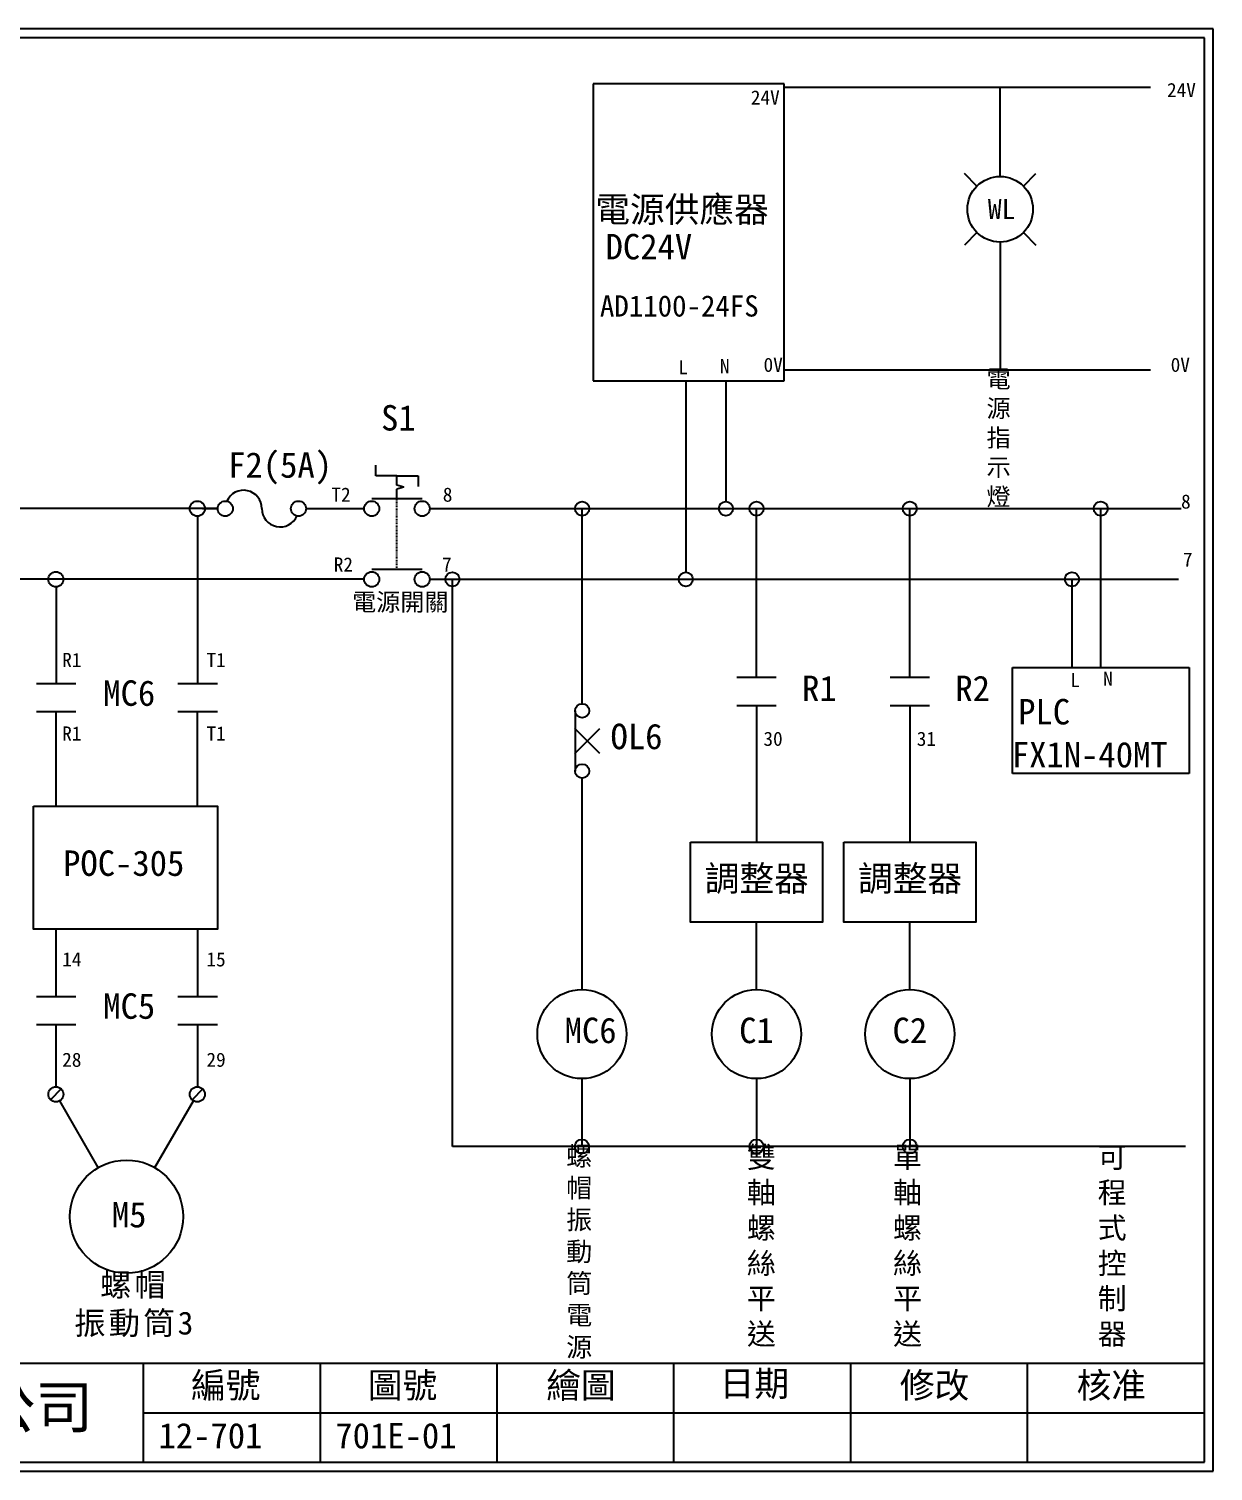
# Model space of a CAD drawing. Extents: x -24 to 263, y 255 to 459.
# Drawn here: x 95.9 to 263.4, y 255.5 to 459.4 of the extents above; entities that cross this region are included whole.
import ezdxf
from ezdxf.enums import TextEntityAlignment as Align

# ---------------------------------------------------------------- set-up
doc = ezdxf.new("R2010")
doc.units = 0
doc.linetypes.add('DASHED', pattern=[0.2, 0.1, -0.1])
doc.layers.get('0').update_dxf_attribs({"linetype": 'CONTINUOUS'})
for name, color, linetype in [('7', 7, 'CONTINUOUS'), ('圖框層', 7, 'CONTINUOUS'), ('標尺寸層', 3, 'CONTINUOUS')]:
    doc.layers.add(name, color=color, linetype=linetype)
doc.styles.add('CNS', font='romanc.shx', dxfattribs={"bigfont": 'chineset.shx'})
doc.styles.add('STSL', font='KAIU.TTF')
doc.styles.add('標楷體', font='KAIU.TTF')

# ---------------------------------------------------------------- blocks, each defined once
blk = doc.blocks.new('FUSE')
at = {"color": 7}
for p, q in [((0, 0), (2.14, 0)), ((14.64, 0), (16.78, 0))]:
    blk.add_line(p, q, dxfattribs=at)
for centre in [(3.21, 0), (13.56, 0)]:
    blk.add_circle(centre, 1.07)
for centre, start, end in [((5.8, 0), 0, 156.116), ((10.98, 0), 180, 336.116)]:
    blk.add_arc(centre, 2.59, start, end, dxfattribs=at)

msp = doc.modelspace()

# ---------------------------------------------------------------- linework, layer by layer
for p, q in [((202.73, 451.68), (175.73, 451.68)), ((175.73, 451.68), (175.73, 409.68)), ((202.73, 409.68), (202.73, 451.68)), ((225.61, 451.15), (202.73, 451.15)), ((254.58, 451.15), (225.61, 451.15)), ((233.3, 442.47), (233.3, 451.15)), ((233.3, 438.57), (233.3, 442.47)), ((230.01, 437.21), (228.25, 438.98)), ((236.58, 437.21), (238.34, 438.98)), ((230.01, 430.65), (228.25, 428.88)), ((236.58, 430.65), (238.34, 428.88)), ((233.3, 429.29), (233.3, 425.34)), ((233.3, 425.34), (233.3, 411.2)), ((225.61, 411.2), (202.73, 411.2)), ((254.58, 411.2), (225.61, 411.2)), ((175.73, 409.68), (198.73, 409.68)), ((188.84, 409.68), (188.84, 382.6)), ((194.51, 409.68), (194.51, 392.6)), ((198.73, 409.68), (202.73, 409.68)), ((144.99, 396.25), (144.99, 397.75)), ((147.99, 396.25), (144.99, 396.25)), ((147.99, 396.25), (150.99, 396.25)), ((150.99, 396.25), (150.99, 394.75)), ((148.99, 394.64), (147.99, 394.9)), ((148.99, 394.64), (147.99, 394.37)), ((122.65, 391.6), (8.58, 391.6)), ((119.79, 390.53), (119.81, 366.88)), ((135.14, 391.6), (143.35, 391.6)), ((137.29, 391.6), (143.35, 391.6)), ((152.64, 391.6), (258.88, 391.6)), ((174.15, 391.6), (174.15, 364.01)), ((198.84, 367.75), (198.84, 391.6)), ((220.52, 367.75), (220.52, 391.6)), ((247.52, 369.12), (247.52, 391.6)), ((143.35, 381.6), (-11.42, 381.6)), ((152.64, 381.6), (258.51, 381.6)), ((99.8, 380.53), (99.82, 366.88)), ((235.02, 369.12), (260.02, 369.12)), ((235.02, 354.12), (235.02, 369.12)), ((260.02, 369.12), (260.02, 354.12)), ((198.84, 363.78), (198.84, 344.44)), ((220.52, 363.78), (220.52, 344.44)), ((99.76, 362.9), (99.76, 357.04)), ((119.76, 362.9), (119.76, 357.04)), ((99.76, 357.04), (99.76, 349.51)), ((119.76, 357.04), (119.76, 349.51)), ((174.15, 353.48), (174.15, 323.59)), ((260.02, 354.12), (235.02, 354.12)), ((198.84, 323.59), (198.84, 333.12)), ((220.52, 323.59), (220.52, 333.12)), ((99.77, 332.13), (99.77, 322.61)), ((119.77, 332.13), (119.77, 322.61)), ((99.77, 318.64), (99.77, 309.84)), ((119.77, 318.64), (119.77, 309.84)), ((174.15, 310.99), (174.15, 301.39)), ((198.84, 310.99), (198.84, 301.39)), ((220.52, 310.99), (220.52, 301.39)), ((100.53, 309.53), (99.02, 308.01)), ((120.53, 309.53), (119.02, 308.01)), ((105.76, 298.4), (100.31, 307.84)), ((113.76, 298.4), (119.22, 307.85))]:
    msp.add_line(p, q)
for points in [[(189.51, 344.44), (208.17, 344.44), (208.17, 333.12), (189.51, 333.12)], [(211.19, 344.44), (229.85, 344.44), (229.85, 333.12), (211.19, 333.12)]]:
    msp.add_lwpolyline(points, close=True)
for centre, radius in [((233.3, 433.93), 4.64), ((119.77, 391.6), 1.07), ((194.51, 391.6), 1), ((99.77, 381.6), 1.07), ((188.84, 381.6), 1), ((174.15, 317.29), 6.3), ((198.84, 317.29), 6.3), ((220.52, 317.29), 6.3), ((99.77, 308.77), 1.07), ((119.77, 308.77), 1.07), ((109.76, 291.47), 8)]:
    msp.add_circle(centre, radius)
at = {"layer": '7'}
for p, q in [((147.99, 394.9), (147.99, 396.25)), ((147.99, 393.03), (147.99, 394.37)), ((144.43, 393.03), (151.56, 393.03)), ((144.43, 383.03), (151.56, 383.03))]:
    msp.add_line(p, q, dxfattribs=at)
at = {"layer": '7', "linetype": 'DASHED'}
msp.add_line((147.99, 383.03), (147.99, 393.03), dxfattribs=at)
at = {"layer": '7'}
for centre in [(144.43, 391.6), (151.56, 391.6), (144.43, 381.6), (151.56, 381.6)]:
    msp.add_circle(centre, 1.07, dxfattribs=at)
at = {"layer": '圖框層', "color": 7}
for p, q in [((263.42, 459.45), (-23.58, 459.45)), ((263.42, 255.48), (263.42, 459.45)), ((262.17, 458.2), (-22.33, 458.2)), ((262.17, 256.73), (262.17, 458.2)), ((-22.33, 270.73), (262.17, 270.73)), ((112.17, 256.73), (112.17, 270.73)), ((137.17, 256.73), (137.17, 270.73)), ((162.17, 256.73), (162.17, 270.73)), ((187.17, 256.73), (187.17, 270.73)), ((212.17, 256.73), (212.17, 270.73)), ((237.17, 256.73), (237.17, 270.73)), ((112.17, 263.73), (262.17, 263.73)), ((-23.58, 255.48), (263.42, 255.48)), ((-22.33, 256.73), (262.17, 256.73))]:
    msp.add_line(p, q, dxfattribs=at)
at = {"layer": '標尺寸層', "color": 7}
for p, q in [((155.84, 301.39), (155.84, 381.6)), ((243.45, 381.63), (243.45, 369.11)), ((196.05, 367.75), (201.62, 367.75)), ((217.74, 367.75), (223.3, 367.75)), ((97.03, 366.88), (102.6, 366.88)), ((117.03, 366.88), (122.6, 366.88)), ((196.05, 363.78), (201.62, 363.78)), ((217.74, 363.78), (223.3, 363.78)), ((97.03, 362.9), (102.6, 362.9)), ((99.76, 362.9), (99.76, 357.04)), ((117.03, 362.9), (122.6, 362.9)), ((173.19, 363.01), (173.19, 354.48)), ((173.16, 356.98), (176.7, 360.51)), ((176.7, 356.98), (173.16, 360.51)), ((97.03, 322.61), (102.6, 322.61)), ((117.03, 322.61), (122.6, 322.61)), ((97.03, 318.64), (102.6, 318.64)), ((117.03, 318.64), (122.6, 318.64)), ((259.5, 301.39), (155.84, 301.39))]:
    msp.add_line(p, q, dxfattribs=at)
msp.add_lwpolyline([(96.61, 349.51), (122.61, 349.51), (122.61, 332.13), (96.61, 332.13)], close=True, dxfattribs=at)
for centre in [(174.19, 391.6), (198.84, 391.6), (220.52, 391.6), (247.52, 391.6), (155.84, 381.6), (243.45, 381.6), (174.19, 363.01), (174.19, 354.48), (174.15, 301.39), (198.84, 301.39), (220.52, 301.39)]:
    msp.add_circle(centre, 1, dxfattribs=at)

# ---------------------------------------------------------------- block references
at = {"color": 7}
msp.add_blockref('FUSE', (120.51, 391.6), dxfattribs=at)

# ---------------------------------------------------------------- texts
msp.add_text('WL', height=2.856, dxfattribs=at).set_placement((233.5, 433.98), align=Align.MIDDLE_CENTER)
at = {"color": 0, "insert": (110.89, 283.47), "char_height": 3.25, "width": 24.1454, "attachment_point": 2, "style": '標楷體'}
msp.add_mtext('{\\T1.1;螺帽\\P振動筒3}', dxfattribs=at)
at = {"layer": '圖框層', "color": 4, "style": 'STSL'}
for s, height, p in [('24V', 2, (256.89, 449.8)), ('24V', 2, (198.04, 448.74)), ('電源供應器', 3.6, (176.04, 432.11)), ('DC24V', 3.6, (177.5, 426.85)), ('AD1100-24FS', 3, (176.7, 418.76)), ('L', 2, (187.8, 410.59)), ('N', 2, (193.67, 410.74)), ('0V', 2, (199.84, 410.94)), ('0V', 2, (257.41, 410.94)), ('S1', 3.6, (145.75, 402.64)), ('F2(5A)', 3.6, (124.13, 395.97)), ('T2', 2, (138.73, 392.58)), ('8', 2, (154.48, 392.58)), ('8', 2, (258.88, 391.6)), ('R2', 2, (139.06, 382.7)), ('7', 2, (154.38, 382.7)), ('7', 2, (259.14, 383.38)), ('R1', 2, (100.66, 369.2)), ('T1', 2, (121.06, 369.2)), ('MC6', 3.6, (106.47, 363.71)), ('R1', 3.6, (205.28, 364.38)), ('R2', 3.6, (226.96, 364.38)), ('L', 2, (243.22, 366.36)), ('N', 2, (247.86, 366.54)), ('PLC', 3.6, (235.84, 361.08)), ('OL6', 3.6, (178.2, 357.58)), ('R1', 2, (100.66, 358.8)), ('T1', 2, (121.06, 358.8)), ('30', 2, (199.82, 358.05)), ('31', 2, (221.5, 358.05)), ('FX1N-40MT', 3.6, (234.95, 355.01)), ('POC-305', 3.6, (100.79, 339.66)), ('調整器', 3.6, (191.52, 337.5)), ('調整器', 3.6, (213.2, 337.5)), ('14', 2, (100.66, 326.86)), ('15', 2, (121.06, 326.86)), ('MC5', 3.6, (106.47, 319.45)), ('MC6', 3.6, (171.71, 316.01)), ('C1', 3.6, (196.39, 316.01)), ('C2', 3.6, (218.08, 316.01)), ('28', 2, (100.66, 312.66)), ('29', 2, (121.06, 312.66)), ('M5', 3.6, (107.68, 289.95)), ('編號', 3.6, (118.88, 265.82)), ('圖號', 3.6, (143.88, 265.82)), ('繪圖', 3.6, (169.11, 265.82)), ('日期', 3.6, (193.63, 266.07)), ('修改', 3.6, (219.11, 265.82)), ('核准', 3.6, (244.11, 265.82)), ('泓陞自動化科技有限公司', 6, (15.02, 261.56)), ('12-701', 3.6, (114.28, 258.7)), ('701E-01', 3.6, (139.28, 258.7))]:
    msp.add_text(s, height=height, dxfattribs=at).set_placement(p)
at = {"layer": '標尺寸層', "color": 7, "attachment_point": 1, "style": 'CNS'}
for s, insert, char_height, width in [('{\\fDFKai-SB|b0|i0|c136|p65;電源指示燈}', (231.37, 411.2), 2.5, 4.1392), ('{\\fDFKai-SB|b0|i0|c136|p65;電源開關}', (141.65, 379.64), 2.5, 14.0847), ('{\\fDFKai-SB|b0|i0|c136|p65;螺帽振動筒電源}', (171.93, 301.39), 2.7, 5.4243), ('{\\fDFKai-SB|b0|i0|c136|p65;雙軸螺絲平送}', (197.48, 301.39), 3, 5.4243), ('{\\fDFKai-SB|b0|i0|c136|p65;單軸螺絲平送}', (218.15, 301.39), 3, 5.4243), ('{\\fDFKai-SB|b0|i0|c136|p65;可程式控制器}', (247.09, 301.39), 3, 5.4243)]:
    msp.add_mtext(s, dxfattribs=dict(at, insert=insert, char_height=char_height, width=width))

doc.saveas('drawing.dxf')
